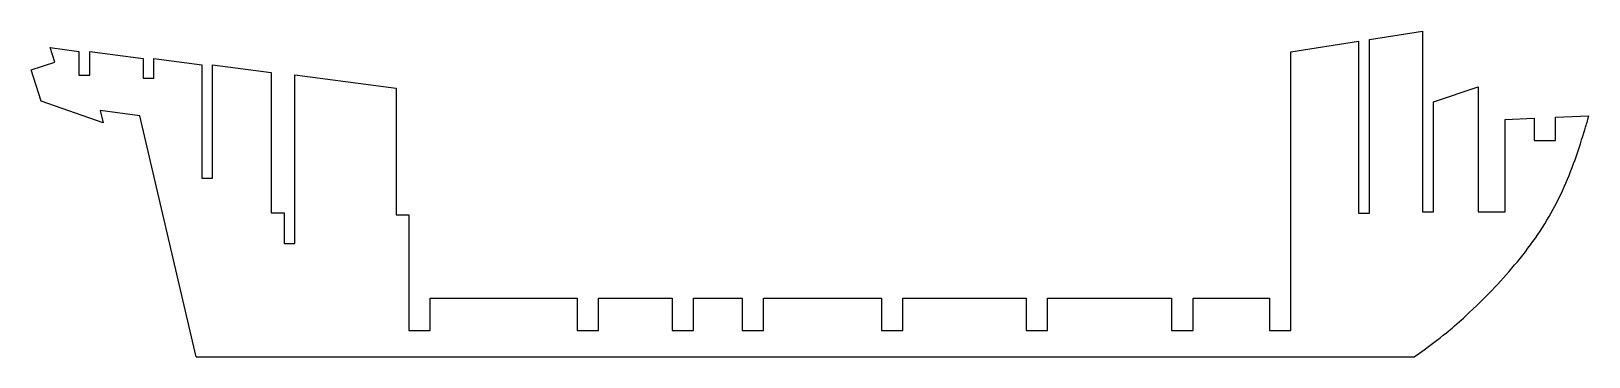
# Model space of a CAD drawing. Header units: millimetres. Extents: x -61 to 519, y 0 to 121.
import ezdxf

# ---------------------------------------------------------------- set-up
doc = ezdxf.new("R2010")
doc.units = ezdxf.units.MM

msp = doc.modelspace()

# ---------------------------------------------------------------- linework, layer by layer
at = {"color": 7, "linetype": 'Continuous'}
for p, q in [((407.63, 113.47), (432.82, 117.42)), ((432.82, 117.42), (432.82, 53.44)), ((436.82, 118.05), (456.65, 121.15)), ((436.82, 53.44), (436.82, 118.05)), ((456.65, 121.15), (456.65, 53.96)), ((-52.71, 109.58), (-54.44, 115.04)), ((-54.44, 115.04), (-43.66, 113.62)), ((-43.66, 113.62), (-43.66, 104.77)), ((-39.66, 104.77), (-39.66, 113.62)), ((-39.66, 113.62), (-19.79, 110.98)), ((-19.79, 110.98), (-19.79, 103.65)), ((-15.79, 103.65), (-15.79, 110.98)), ((-15.79, 110.98), (2.04, 108.62)), ((407.63, 9.83), (407.63, 113.47)), ((-61.47, 106.79), (-52.71, 109.58)), ((-57.78, 95.17), (-61.47, 106.79)), ((-43.66, 104.77), (-39.66, 104.77)), ((2.04, 108.62), (2.04, 66.5)), ((6.04, 66.5), (6.04, 108.62)), ((6.04, 108.62), (27.91, 105.72)), ((27.91, 105.72), (27.91, 53.59)), ((36.73, 42.16), (36.73, 104.91)), ((36.73, 104.91), (74.39, 99.92)), ((-19.79, 103.65), (-15.79, 103.65)), ((74.39, 99.92), (74.39, 52.78)), ((460.65, 94.88), (477.37, 100.44)), ((477.37, 100.44), (477.37, 53.96)), ((-34.68, 87.04), (-57.78, 95.17)), ((460.65, 53.96), (460.65, 94.88)), ((-21.02, 89.68), (-35.75, 91.63)), ((-35.75, 91.63), (-34.68, 87.04)), ((0, 0), (-21.02, 89.68)), ((487.37, 88.3), (498.16, 88.76)), ((487.37, 53.96), (487.37, 88.3)), ((498.16, 88.76), (498.16, 80.42)), ((506.16, 89.14), (518.53, 89.68)), ((506.16, 80.42), (506.16, 89.14)), ((498.16, 80.42), (506.16, 80.42)), ((2.04, 66.5), (6.04, 66.5)), ((27.91, 53.59), (32.73, 53.59)), ((32.73, 53.59), (32.73, 42.16)), ((74.39, 52.78), (79.13, 52.78)), ((79.13, 52.78), (79.13, 9.83)), ((432.82, 53.44), (436.82, 53.44)), ((456.65, 53.96), (460.65, 53.96)), ((477.37, 53.96), (487.37, 53.96)), ((32.73, 42.16), (36.73, 42.16)), ((87.13, 9.83), (87.13, 21.79)), ((87.13, 21.79), (141.79, 21.79)), ((141.79, 21.79), (141.79, 9.83)), ((149.79, 9.83), (149.79, 21.79)), ((149.79, 21.79), (177.17, 21.79)), ((177.17, 21.79), (177.17, 9.83)), ((185.17, 9.83), (185.17, 21.79)), ((185.17, 21.79), (203.24, 21.79)), ((203.24, 21.79), (203.24, 9.83)), ((211.24, 9.83), (211.24, 21.79)), ((211.24, 21.79), (255.11, 21.79)), ((255.11, 21.79), (255.11, 9.83)), ((263.11, 9.83), (263.11, 21.79)), ((263.11, 21.79), (309.01, 21.79)), ((309.01, 21.79), (309.01, 9.83)), ((317.01, 9.83), (317.01, 21.79)), ((317.01, 21.79), (363.15, 21.79)), ((363.15, 21.79), (363.15, 9.83)), ((371.15, 9.83), (371.15, 21.79)), ((371.15, 21.79), (399.63, 21.79)), ((399.63, 21.79), (399.63, 9.83)), ((79.13, 9.83), (87.13, 9.83)), ((141.79, 9.83), (149.79, 9.83)), ((177.17, 9.83), (185.17, 9.83)), ((203.24, 9.83), (211.24, 9.83)), ((255.11, 9.83), (263.11, 9.83)), ((309.01, 9.83), (317.01, 9.83)), ((363.15, 9.83), (371.15, 9.83)), ((399.63, 9.83), (407.63, 9.83)), ((0, 0), (453.54, 0))]:
    msp.add_line(p, q, dxfattribs=at)
msp.add_open_spline([(453.54, 0), (463.94, 7.32), (473.44, 15.74), (482.55, 24.6), (491.01, 34.08), (498.85, 44.1), (505.43, 54.68), (510.71, 66), (515.05, 77.7), (518.53, 89.68), (517.43, 85.67), (518.53, 89.68)], degree=3, knots=[0, 0, 0, 0, 0.112076, 0.22402, 0.33598, 0.447979, 0.560069, 0.669937, 0.780031, 0.890027, 1, 1, 1, 1], dxfattribs=at)

doc.saveas('drawing.dxf')
